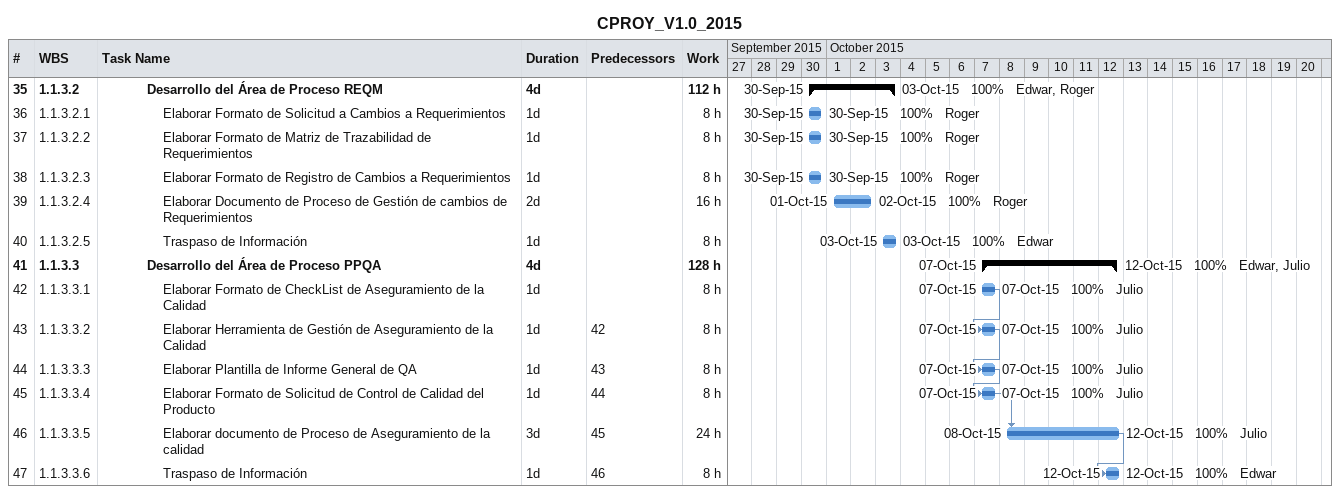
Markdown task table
CPROY_V1.0_2015

| ID | WBS | Task | Duration | Start | Finish | Predecessors | Resources | % complete | Work (h) |
|---|---|---|---|---|---|---|---|---|---|
| 35 | 1.1.3.2 | **Desarrollo del Área de Proceso REQM** | 4d | 2015-09-30 | 2015-10-03 |  | Edwar, Roger | 100 | 112 |
| 36 | 1.1.3.2.1 | Elaborar Formato de Solicitud a Cambios a Requerimientos | 1d | 2015-09-30 | 2015-09-30 |  | Roger | 100 | 8 |
| 37 | 1.1.3.2.2 | Elaborar Formato de Matriz de Trazabilidad de Requerimientos | 1d | 2015-09-30 | 2015-09-30 |  | Roger | 100 | 8 |
| 38 | 1.1.3.2.3 | Elaborar Formato de Registro de Cambios a Requerimientos | 1d | 2015-09-30 | 2015-09-30 |  | Roger | 100 | 8 |
| 39 | 1.1.3.2.4 | Elaborar Documento de Proceso de Gestión de cambios de Requerimientos | 2d | 2015-10-01 | 2015-10-02 |  | Roger | 100 | 16 |
| 40 | 1.1.3.2.5 | Traspaso de Información | 1d | 2015-10-03 | 2015-10-03 |  | Edwar | 100 | 8 |
| 41 | 1.1.3.3 | **Desarrollo del Área de Proceso PPQA** | 4d | 2015-10-07 | 2015-10-12 |  | Edwar, Julio | 100 | 128 |
| 42 | 1.1.3.3.1 | Elaborar Formato de CheckList de Aseguramiento de la Calidad | 1d | 2015-10-07 | 2015-10-07 |  | Julio | 100 | 8 |
| 43 | 1.1.3.3.2 | Elaborar Herramienta de Gestión de Aseguramiento de la Calidad | 1d | 2015-10-07 | 2015-10-07 | 42 | Julio | 100 | 8 |
| 44 | 1.1.3.3.3 | Elaborar Plantilla de Informe General de QA | 1d | 2015-10-07 | 2015-10-07 | 43 | Julio | 100 | 8 |
| 45 | 1.1.3.3.4 | Elaborar Formato de Solicitud de Control de Calidad del Producto | 1d | 2015-10-07 | 2015-10-07 | 44 | Julio | 100 | 8 |
| 46 | 1.1.3.3.5 | Elaborar documento de Proceso de Aseguramiento de la calidad | 3d | 2015-10-08 | 2015-10-12 | 45 | Julio | 100 | 24 |
| 47 | 1.1.3.3.6 | Traspaso de Información | 1d | 2015-10-12 | 2015-10-12 | 46 | Edwar | 100 | 8 |
